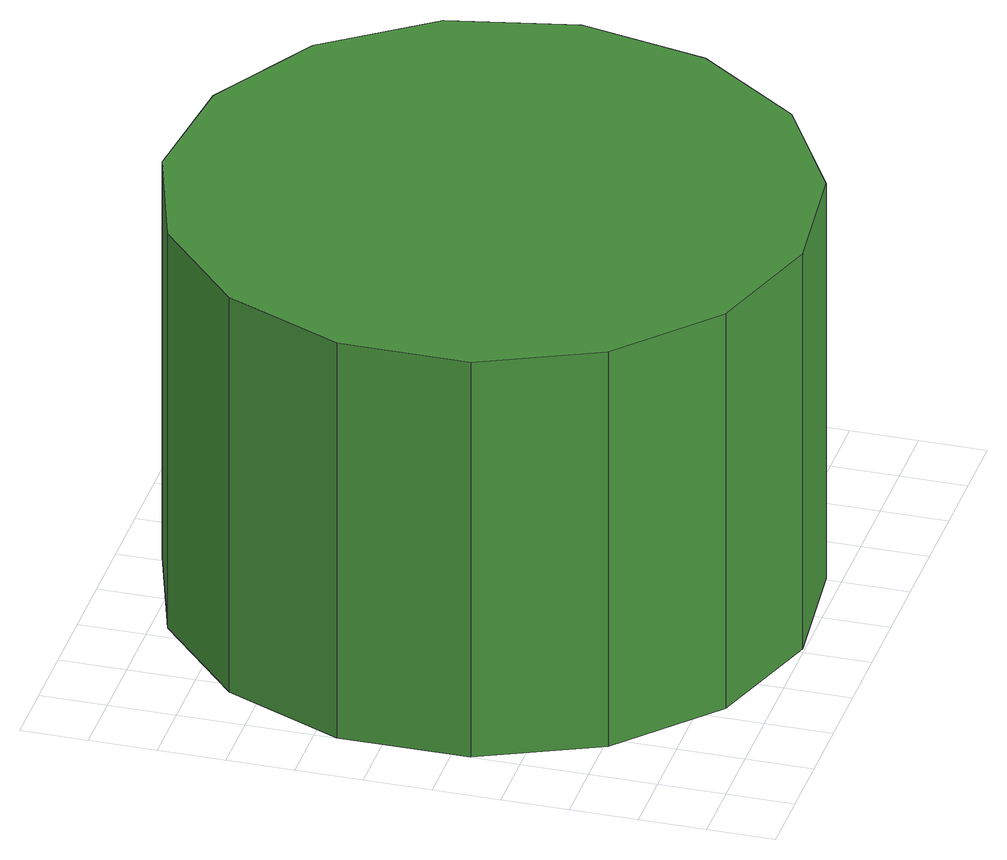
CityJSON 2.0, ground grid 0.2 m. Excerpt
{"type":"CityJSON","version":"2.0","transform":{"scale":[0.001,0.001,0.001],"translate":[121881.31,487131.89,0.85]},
"CityObjects":{
"tree1":{"type":"SolitaryVegetationObject","attributes":{"function":"something"},"geometry":[{"type":"MultiSurface","lod":"1","boundaries":[[[0,1,2,3,4,5,6,7,8,9,10,11,12,13,14]],[[15,16,17,18,19,20,21,22,23,24,25,26,27,28,29]],[[0,29,28,1]],[[1,28,27,2]],[[2,27,26,3]],[[3,26,25,4]],[[4,25,24,5]],[[5,24,23,6]],[[6,23,22,7]],[[7,22,21,8]],[[8,21,20,9]],[[9,20,19,10]],[[10,19,18,11]],[[11,18,17,12]],[[12,17,16,13]],[[13,16,15,14]],[[14,15,29,0]]]}]}
},
"vertices":[
[1858,940,1296],[1777,1321,1296],[1548,1636,1296],[1210,1831,1296],[823,1872,1296],[452,1751,1296],[163,1491,1296],[4,1135,1296],[4,745,1296],[163,389,1296],[452,128,1296],[823,8,1296],[1210,48,1296],[1548,243,1296],[1777,558,1296],[1777,558,6],[1548,243,6],[1210,48,6],[823,8,6],[452,128,6],[163,389,6],[4,745,6],[4,1135,6],[163,1491,6],[452,1751,6],[823,1872,6],[1210,1831,6],[1548,1636,6],[1777,1321,6],[1858,940,6]
]}
